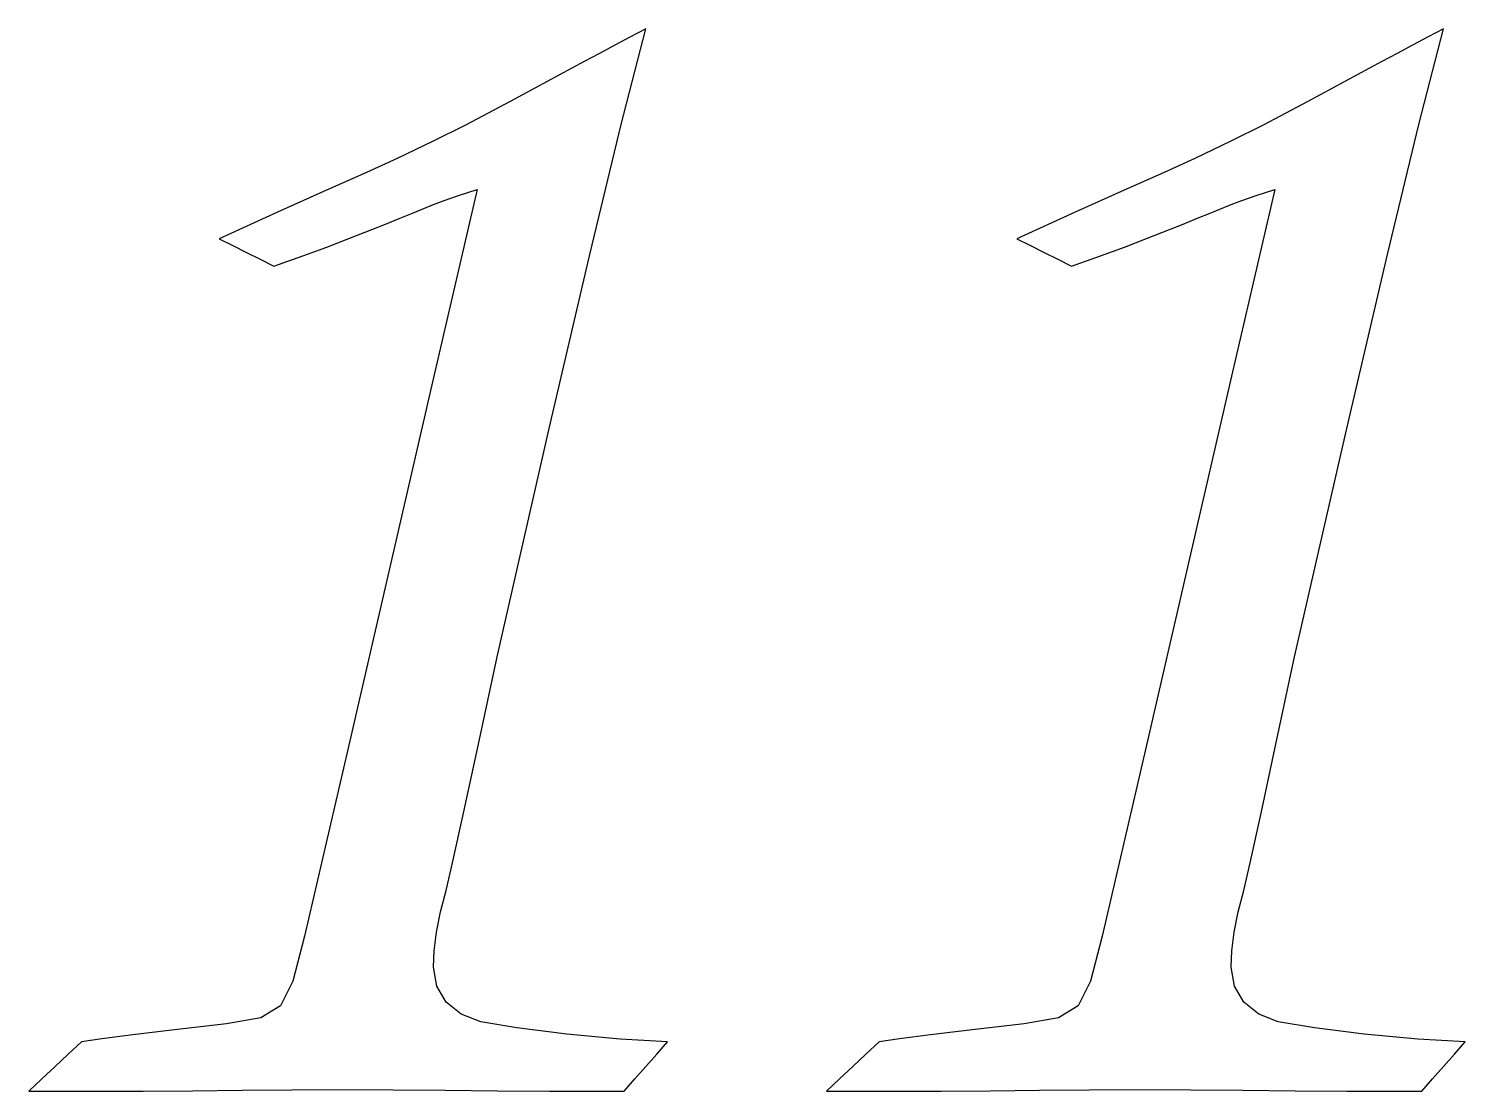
# Model space of a CAD drawing. Extents: x 5.25 to 14.74, y 6.5 to 13.52.
import ezdxf

# ---------------------------------------------------------------- set-up
doc = ezdxf.new("R2010")
doc.units = 0
doc.layers.add('Layer_1', color=7, linetype='CONTINUOUS')

msp = doc.modelspace()

# ---------------------------------------------------------------- linework, layer by layer
at = {"layer": 'Layer_1', "color": 7}
for points in [[(5.25, 6.500006), (5.438832, 6.500006), (5.627664, 6.500006), (5.816496, 6.500006), (6.005328, 6.500006), (6.332037, 6.503121), (6.658746, 6.506236), (6.985455, 6.50935), (7.312164, 6.512465), (7.656858, 6.50935), (8.001551, 6.506236), (8.346244, 6.503121), (8.690937, 6.500006), (8.813828, 6.500006), (8.936718, 6.500006), (9.059609, 6.500006), (9.182499, 6.500006), (9.254436, 6.581468), (9.326371, 6.662931), (9.398308, 6.744393), (9.470243, 6.825855), (9.157584, 6.844826), (8.803337, 6.878577), (8.473818, 6.919096), (8.235343, 6.958482), (8.105708, 7.009958), (8.007545, 7.089721), (7.945351, 7.194373), (7.92362, 7.320545), (7.928304, 7.428594), (7.943103, 7.55134), (7.969143, 7.685411), (8.007547, 7.82741), (8.049884, 8.011061), (8.121445, 8.337277), (8.219982, 8.794733), (8.343248, 9.372131), (8.687379, 10.881231), (8.956202, 12.031667), (9.164329, 12.890203), (9.326373, 13.523608), (9.224463, 13.4693), (9.122554, 13.414992), (9.020645, 13.360684), (8.918735, 13.306376), (8.430733, 13.0435), (8.134933, 12.887004), (7.92231, 12.780257), (7.683835, 12.666742), (7.481702, 12.573614), (7.217749, 12.455569), (6.893101, 12.31037), (6.50888, 12.135752), (6.5988, 12.090505), (6.68872, 12.045229), (6.77864, 11.999982), (6.86856, 11.954735), (7.060764, 12.021303), (7.219248, 12.079944), (7.364244, 12.136319), (7.515984, 12.196091), (7.605904, 12.232306), (7.695824, 12.268493), (7.785744, 12.304707), (7.875664, 12.340922), (7.923059, 12.361309), (7.994059, 12.387642), (8.089786, 12.420657), (8.211365, 12.461572), (7.926618, 11.227579), (7.641872, 9.993615), (7.357125, 8.759622), (7.072379, 7.525658), (6.995198, 7.228096), (6.91352, 7.06404), (6.782387, 6.986004), (6.556838, 6.946391), (6.213082, 6.905476), (5.937889, 6.872461), (5.732384, 6.846411), (5.597692, 6.825741), (5.510769, 6.744279), (5.423846, 6.662817), (5.336924, 6.581355), (5.250001, 6.499893)], [(10.518748, 6.500006), (10.70758, 6.500006), (10.896412, 6.500006), (11.085244, 6.500006), (11.274076, 6.500006), (11.600785, 6.503121), (11.927494, 6.506236), (12.254203, 6.50935), (12.580912, 6.512465), (12.925606, 6.50935), (13.270299, 6.506236), (13.614992, 6.503121), (13.959685, 6.500006), (14.082576, 6.500006), (14.205466, 6.500006), (14.328357, 6.500006), (14.451248, 6.500006), (14.523184, 6.581468), (14.59512, 6.662931), (14.667056, 6.744393), (14.738992, 6.825855), (14.426332, 6.844826), (14.072085, 6.878577), (13.742566, 6.919096), (13.504091, 6.958482), (13.374456, 7.009958), (13.276294, 7.089721), (13.214099, 7.194373), (13.192368, 7.320545), (13.197052, 7.428594), (13.211851, 7.55134), (13.237891, 7.685411), (13.276295, 7.82741), (13.318632, 8.011061), (13.390193, 8.337277), (13.488731, 8.794733), (13.611996, 9.372131), (13.956127, 10.881231), (14.22495, 12.031667), (14.433077, 12.890203), (14.595121, 13.523608), (14.493211, 13.4693), (14.391302, 13.414992), (14.289393, 13.360684), (14.187484, 13.306376), (13.699481, 13.0435), (13.403681, 12.887004), (13.191058, 12.780257), (12.952583, 12.666742), (12.75045, 12.573614), (12.486498, 12.455569), (12.161849, 12.31037), (11.777629, 12.135752), (11.867549, 12.090505), (11.957468, 12.045229), (12.047388, 11.999982), (12.137308, 11.954735), (12.329512, 12.021303), (12.487996, 12.079944), (12.632992, 12.136319), (12.784732, 12.196091), (12.874652, 12.232306), (12.964572, 12.268493), (13.054492, 12.304707), (13.144412, 12.340922), (13.191807, 12.361309), (13.262807, 12.387642), (13.358534, 12.420657), (13.480113, 12.461572), (13.195367, 11.227579), (12.91062, 9.993615), (12.625874, 8.759622), (12.341127, 7.525658), (12.263946, 7.228096), (12.182268, 7.06404), (12.051135, 6.986004), (11.825586, 6.946391), (11.48183, 6.905476), (11.206637, 6.872461), (11.001132, 6.846411), (10.866439, 6.825741), (10.779517, 6.744279), (10.692594, 6.662817), (10.605671, 6.581355), (10.518749, 6.499893)]]:
    msp.add_lwpolyline(points, dxfattribs=at)

doc.saveas('drawing.dxf')
